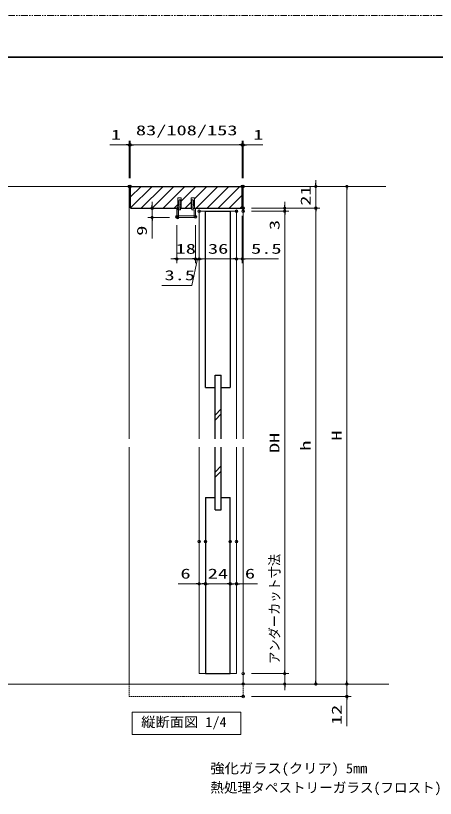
# Model space of a CAD drawing. Units: millimetres, scale not verified. Extents: x -1306 to 1306, y -607 to 607.
# Drawn here: x -787 to -382, y -161 to 594 of the extents above; entities that cross this region are included whole.
import ezdxf
from ezdxf.enums import TextEntityAlignment as Align

# ---------------------------------------------------------------- set-up
doc = ezdxf.new("R2010")
doc.units = ezdxf.units.MM
doc.header["$LTSCALE"] = 5
doc.header["$PDMODE"] = 32
doc.header["$PDSIZE"] = 2.5
doc.linetypes.add('USER1', pattern=[2.5, 1.25, -0.25, 0.25, -0.25, 0.25, -0.25])
doc.linetypes.add('USER2', pattern=[0.375, 0.25, -0.125])
for name, color, linetype, lineweight in [('0-1_線(黄)', 2, 'Continuous', 15), ('0-3_陰線', 4, 'USER1', 9), ('0-D_線(白)', 7, 'Continuous', 30), ('1-0_線(水)', 4, 'Continuous', 9), ('1-1_寸法線', 3, 'Continuous', 13), ('1-2_ハッチング', 6, 'Continuous', 9), ('1-4_DEFPOINTS', 7, 'Continuous', 5), ('1-5_点線(黄)', 2, 'USER2', 15), ('1-6_0', 3, 'Continuous', 25), ('1-7_図面枠', 7, 'Continuous', 35)]:
    doc.layers.add(name, color=color, linetype=linetype, lineweight=lineweight)
doc.styles.add('ＭＳ ゴシック', font='')
doc.styles.get('ＭＳ ゴシック').set_extended_font_data('MS Gothic')

# ---------------------------------------------------------------- blocks, each defined once
blk = doc.blocks.new('_DOT')
at = {"layer": '1-6_0'}
blk.add_line((-2.5, 0), (-5, 0), dxfattribs=at)
for points in [[(0, 0), (-2.5, 0), (-2.48, 0.313)], [(0, 0), (-2.48, -0.313), (-2.5, 0)], [(0, 0), (-2.48, 0.313), (-2.421, 0.622)], [(0, 0), (-2.421, -0.622), (-2.48, -0.313)], [(0, 0), (-2.421, 0.622), (-2.324, 0.92)], [(0, 0), (-2.324, -0.92), (-2.421, -0.622)], [(0, 0), (-2.324, 0.92), (-2.191, 1.204)], [(0, 0), (-2.191, -1.204), (-2.324, -0.92)], [(0, 0), (-2.191, 1.204), (-2.023, 1.469)], [(0, 0), (-2.023, -1.469), (-2.191, -1.204)], [(0, 0), (-2.023, 1.469), (-1.822, 1.711)], [(0, 0), (-1.822, -1.711), (-2.023, -1.469)], [(0, 0), (-1.822, 1.711), (-1.594, 1.926)], [(0, 0), (-1.594, -1.926), (-1.822, -1.711)], [(0, 0), (-1.594, 1.926), (-1.34, 2.111)], [(0, 0), (-1.34, -2.111), (-1.594, -1.926)], [(0, 0), (-1.34, 2.111), (-1.064, 2.262)], [(0, 0), (-1.064, -2.262), (-1.34, -2.111)], [(0, 0), (-1.064, 2.262), (-0.773, 2.378)], [(0, 0), (-0.773, -2.378), (-1.064, -2.262)], [(0, 0), (-0.773, 2.378), (-0.468, 2.456)], [(0, 0), (-0.468, -2.456), (-0.773, -2.378)], [(0, 0), (-0.468, 2.456), (-0.157, 2.495)], [(0, 0), (-0.157, -2.495), (-0.468, -2.456)], [(0, 0), (-0.157, 2.495), (0.157, 2.495)], [(0, 0), (0.157, -2.495), (-0.157, -2.495)], [(0, 0), (0.157, 2.495), (0.468, 2.456)], [(0, 0), (0.468, 2.456), (0.773, 2.378)], [(0, 0), (0.773, 2.378), (1.064, 2.262)], [(0, 0), (1.064, 2.262), (1.34, 2.111)], [(0, 0), (1.34, 2.111), (1.594, 1.926)], [(0, 0), (1.594, 1.926), (1.822, 1.711)], [(0, 0), (1.822, 1.711), (2.023, 1.469)], [(0, 0), (2.023, 1.469), (2.191, 1.204)], [(0, 0), (2.191, 1.204), (2.324, 0.92)], [(0, 0), (2.324, 0.92), (2.421, 0.622)], [(0, 0), (2.421, 0.622), (2.48, 0.313)], [(0, 0), (2.48, 0.313), (2.5, 0)], [(0, 0), (0.468, -2.456), (0.157, -2.495)], [(0, 0), (0.773, -2.378), (0.468, -2.456)], [(0, 0), (1.064, -2.262), (0.773, -2.378)], [(0, 0), (1.34, -2.111), (1.064, -2.262)], [(0, 0), (1.594, -1.926), (1.34, -2.111)], [(0, 0), (1.822, -1.711), (1.594, -1.926)], [(0, 0), (2.023, -1.469), (1.822, -1.711)], [(0, 0), (2.191, -1.204), (2.023, -1.469)], [(0, 0), (2.324, -0.92), (2.191, -1.204)], [(0, 0), (2.421, -0.622), (2.324, -0.92)], [(0, 0), (2.48, -0.313), (2.421, -0.622)], [(0, 0), (2.5, 0), (2.48, -0.313)]]:
    blk.add_solid(points, dxfattribs=at)

msp = doc.modelspace()

# ---------------------------------------------------------------- linework, layer by layer
at = {"layer": '0-1_線(黄)'}
for p, q in [((-1223.127, 429.285), (-429.884, 429.285)), ((-1223.127, -50.715), (-427.038, -50.715))]:
    msp.add_line(p, q, dxfattribs=at)
msp.add_lwpolyline([(-674.701, -77.72), (-569.859, -77.72), (-569.859, -99.554), (-674.701, -99.554)], close=True, dxfattribs=at)
at = {"layer": '0-3_陰線'}
msp.add_line((387.036, 594), (-1292.964, 594), dxfattribs=at)
at = {"layer": '0-D_線(白)'}
for p, q in [((-676.53, 429.285), (-676.53, 408.785)), ((-676.53, 429.285), (-568.53, 429.285)), ((-568.53, 408.785), (-568.53, 429.285)), ((-676.03, 408.285), (-676.53, 408.785)), ((-676.03, 408.285), (-630.53, 408.285)), ((-627.33, 408.285), (-617.73, 408.285)), ((-614.53, 408.285), (-569.03, 408.285)), ((-568.53, 408.785), (-569.03, 408.285)), ((-594.73, 185.866), (-594.73, 247.285)), ((-594.73, 247.285), (-588.73, 247.285)), ((-588.73, 185.866), (-588.73, 247.285)), ((-604.03, 235.285), (-594.73, 235.285)), ((-588.73, 235.285), (-580.03, 235.285)), ((-594.73, 117.285), (-594.73, 177.866)), ((-588.73, 117.285), (-588.73, 177.866)), ((-604.03, 129.285), (-594.73, 129.285)), ((-588.73, 129.285), (-580.03, 129.285)), ((-594.73, 117.285), (-588.73, 117.285))]:
    msp.add_line(p, q, dxfattribs=at)
for points in [[(-604.03, 235.285), (-604.03, 405.285), (-580.03, 405.285), (-580.03, 235.285)], [(-604.03, 129.285), (-604.03, -40.715), (-580.03, -40.715), (-580.03, 129.285)]]:
    msp.add_lwpolyline(points, dxfattribs=at)
at = {"layer": '1-0_線(水)'}
for p, q in [((-677.53, 429.285), (-677.53, 185.866)), ((-567.53, 429.285), (-567.53, 185.866)), ((-610.03, 405.285), (-574.03, 405.285)), ((-610.03, 185.866), (-610.03, 405.285)), ((-574.03, 185.866), (-574.03, 405.285)), ((-588.73, 214.755), (-594.73, 208.755)), ((-588.73, 209.755), (-594.73, 203.755)), ((-677.53, 177.866), (-677.53, -50.715)), ((-610.03, -40.715), (-610.03, 177.866)), ((-574.03, -40.715), (-574.03, 177.866)), ((-567.53, 177.866), (-567.53, -50.715)), ((-588.73, 159.695), (-594.73, 153.695)), ((-588.73, 154.695), (-594.73, 148.695)), ((-574.03, -40.715), (-610.03, -40.715))]:
    msp.add_line(p, q, dxfattribs=at)
at = {"layer": '1-1_寸法線'}
for p, q in [((-680.53, 469.285), (-696.411, 469.285)), ((-677.53, 437.285), (-677.53, 473.285)), ((-676.53, 469.285), (-677.53, 469.285)), ((-676.53, 437.285), (-676.53, 473.285)), ((-676.53, 437.285), (-676.53, 473.285)), ((-673.53, 469.285), (-571.53, 469.285)), ((-673.53, 469.285), (-670.53, 469.285)), ((-571.53, 469.285), (-574.53, 469.285)), ((-568.53, 437.285), (-568.53, 473.285)), ((-568.53, 437.285), (-568.53, 473.285)), ((-568.53, 469.285), (-567.53, 469.285)), ((-567.53, 437.285), (-567.53, 473.285)), ((-564.53, 469.285), (-548.649, 469.285)), ((-497.53, 432.285), (-497.53, 435.285)), ((-559.53, 429.285), (-463.53, 429.285)), ((-559.53, 429.285), (-493.53, 429.285)), ((-497.53, 429.285), (-497.53, 408.285)), ((-467.53, 426.285), (-467.53, -47.715)), ((-628.98, 416.289), (-630.08, 414.8)), ((-628.38, 416.289), (-628.98, 416.289)), ((-628.38, 416.289), (-627.28, 414.8)), ((-616.68, 416.289), (-617.78, 414.8)), ((-616.68, 416.289), (-616.08, 416.289)), ((-616.08, 416.289), (-614.98, 414.8)), ((-638.53, 408.285), (-659.53, 408.285)), ((-655.53, 411.285), (-655.53, 414.285)), ((-655.53, 408.285), (-655.53, 399.289)), ((-631.53, 407.985), (-631.53, 399.989)), ((-631.38, 407.985), (-631.38, 399.989)), ((-629.33, 407.983), (-631.224, 408.134)), ((-630.728, 408.225), (-631.218, 408.284)), ((-630.08, 414.8), (-629.33, 414.8)), ((-629.33, 414.3), (-630.08, 413.5)), ((-630.08, 413.5), (-629.33, 413.5)), ((-629.33, 413), (-630.08, 412.2)), ((-630.08, 412.2), (-629.33, 412.2)), ((-629.33, 411.7), (-630.08, 410.9)), ((-630.08, 410.9), (-629.33, 410.9)), ((-629.345, 410.9), (-629.345, 407.983)), ((-629.33, 414.8), (-629.33, 414.3)), ((-629.33, 413.5), (-629.33, 413)), ((-629.33, 412.2), (-629.33, 411.7)), ((-628.03, 414.8), (-628.03, 414.3)), ((-627.28, 414.8), (-628.03, 414.8)), ((-628.03, 414.3), (-627.28, 413.5)), ((-628.03, 413.5), (-628.03, 413)), ((-627.28, 413.5), (-628.03, 413.5)), ((-628.03, 413), (-627.28, 412.2)), ((-628.03, 412.2), (-628.03, 411.7)), ((-627.28, 412.2), (-628.03, 412.2)), ((-628.03, 411.7), (-627.28, 410.9)), ((-628.03, 410.9), (-628.03, 410.113)), ((-627.28, 410.9), (-628.03, 410.9)), ((-627.375, 409.297), (-628.03, 410.113)), ((-628.03, 409.297), (-628.03, 406.573)), ((-628.023, 409.297), (-627.375, 409.297)), ((-617.78, 414.8), (-617.03, 414.8)), ((-617.03, 414.3), (-617.78, 413.5)), ((-617.78, 413.5), (-617.03, 413.5)), ((-617.03, 413), (-617.78, 412.2)), ((-617.78, 412.2), (-617.03, 412.2)), ((-617.03, 411.7), (-617.78, 410.9)), ((-617.78, 410.9), (-617.03, 410.9)), ((-617.685, 409.297), (-617.03, 410.113)), ((-617.037, 409.297), (-617.685, 409.297)), ((-617.03, 414.8), (-617.03, 414.3)), ((-617.03, 413.5), (-617.03, 413)), ((-617.03, 412.2), (-617.03, 411.7)), ((-617.03, 410.9), (-617.03, 410.113)), ((-617.03, 409.297), (-617.03, 406.573)), ((-615.73, 414.8), (-615.73, 414.3)), ((-614.98, 414.8), (-615.73, 414.8)), ((-615.73, 414.3), (-614.98, 413.5)), ((-615.73, 413.5), (-615.73, 413)), ((-614.98, 413.5), (-615.73, 413.5)), ((-615.73, 413), (-614.98, 412.2)), ((-615.73, 412.2), (-615.73, 411.7)), ((-614.98, 412.2), (-615.73, 412.2)), ((-615.73, 411.7), (-614.98, 410.9)), ((-615.73, 410.9), (-615.73, 407.983)), ((-614.98, 410.9), (-615.73, 410.9)), ((-615.73, 407.983), (-613.836, 408.134)), ((-614.332, 408.225), (-613.842, 408.284)), ((-613.68, 407.985), (-613.68, 399.989)), ((-613.53, 407.985), (-613.53, 399.989)), ((-559.53, 408.285), (-493.53, 408.285)), ((-559.53, 408.285), (-493.53, 408.285)), ((-559.53, 408.285), (-523.53, 408.285)), ((-527.53, 411.285), (-527.53, 414.285)), ((-527.53, 408.285), (-527.53, 405.285)), ((-628.03, 406.578), (-630.03, 406.74)), ((-630.03, 406.74), (-630.03, 400.789)), ((-568.53, 400.785), (-568.53, 355.289)), ((-559.53, 405.285), (-523.53, 405.285)), ((-559.53, 405.285), (-523.53, 405.285)), ((-527.53, 402.285), (-527.53, 384.618)), ((-527.53, 402.285), (-527.53, -37.715)), ((-497.53, 405.285), (-497.53, 402.285)), ((-497.53, 405.285), (-497.53, -47.715)), ((-638.83, 399.289), (-659.53, 399.289)), ((-655.53, 396.289), (-655.53, 379.098)), ((-614.23, 399.439), (-630.83, 399.439)), ((-614.23, 399.289), (-630.83, 399.289)), ((-610.03, 397.285), (-610.03, 355.289)), ((-610.03, 397.285), (-610.03, 355.289)), ((-574.03, 397.285), (-574.03, 355.289)), ((-574.03, 397.285), (-574.03, 355.289)), ((-631.53, 391.985), (-631.53, 355.289)), ((-613.53, 391.985), (-613.53, 355.289)), ((-613.53, 391.985), (-613.53, 355.289)), ((-634.53, 359.289), (-637.53, 359.289)), ((-613.53, 359.289), (-631.53, 359.289)), ((-616.53, 359.289), (-619.53, 359.289)), ((-610.03, 359.289), (-613.53, 359.289)), ((-610.03, 359.289), (-613.53, 359.289)), ((-610.53, 359.289), (-607.53, 359.289)), ((-577.03, 359.289), (-607.03, 359.289)), ((-607.03, 359.289), (-604.03, 359.289)), ((-577.03, 359.289), (-580.03, 359.289)), ((-574.03, 359.289), (-568.53, 359.289)), ((-565.53, 359.289), (-533.578, 359.289)), ((-610.03, 78.656), (-610.03, 41.956)), ((-604.03, 78.656), (-604.03, 41.956)), ((-604.03, 78.656), (-604.03, 41.956)), ((-580.03, 78.656), (-580.03, 41.956)), ((-580.03, 78.656), (-580.03, 41.956)), ((-574.03, 78.656), (-574.03, 41.956)), ((-527.53, -37.715), (-527.53, 78.618)), ((-613.03, 45.956), (-630.22, 45.956)), ((-607.03, 45.956), (-610.03, 45.956)), ((-604.03, 45.956), (-610.03, 45.956)), ((-604.03, 45.956), (-580.03, 45.956)), ((-601.03, 45.956), (-598.03, 45.956)), ((-583.03, 45.956), (-586.03, 45.956)), ((-580.03, 45.956), (-574.03, 45.956)), ((-577.03, 45.956), (-574.03, 45.956)), ((-571.03, 45.956), (-553.839, 45.956)), ((-559.53, -40.715), (-523.53, -40.715)), ((-559.53, -40.715), (-523.53, -40.715)), ((-527.53, -50.715), (-527.53, -40.715)), ((-467.53, -47.715), (-467.53, -44.715)), ((-559.53, -50.715), (-463.53, -50.715)), ((-559.53, -50.715), (-493.53, -50.715)), ((-559.53, -50.715), (-463.53, -50.715)), ((-559.53, -50.715), (-523.53, -50.715)), ((-467.53, -50.715), (-467.53, -62.715)), ((-527.53, -53.715), (-527.53, -56.715)), ((-559.53, -62.715), (-463.53, -62.715)), ((-467.53, -65.715), (-467.53, -91.477))]:
    msp.add_line(p, q, dxfattribs=at)
for points in [[(-630.53, 408.285), (-630.53, 418.285), (-627.33, 418.285), (-627.33, 408.285)], [(-617.73, 408.285), (-617.73, 418.285), (-614.53, 418.285), (-614.53, 408.285)], [(-617.03, 406.573), (-615.03, 406.74), (-615.03, 400.789), (-630.03, 400.789)], [(-611.78, 359.289), (-617.144, 333.78), (-646.096, 333.78)]]:
    msp.add_lwpolyline(points, dxfattribs=at)
for centre, radius, start, end in [((-631.23, 407.985), 0.3, 87.72528, 180), ((-631.23, 407.985), 0.15, 87.72528, 180), ((-613.83, 407.985), 0.3, 0, 92.27472), ((-613.83, 407.985), 0.15, 0, 92.27472), ((-630.83, 399.989), 0.7, 180, 270), ((-630.83, 399.989), 0.55, 180, 270), ((-614.23, 399.989), 0.55, 270, 0), ((-614.23, 399.989), 0.7, 270, 0)]:
    msp.add_arc(centre, radius, start, end, dxfattribs=at)
at = {"layer": '1-2_ハッチング'}
for p, q in [((-676.53, 418.932), (-666.177, 429.285)), ((-676.3, 408.555), (-655.57, 429.285)), ((-665.964, 408.285), (-644.964, 429.285)), ((-655.357, 408.285), (-634.357, 429.285)), ((-644.751, 408.285), (-623.751, 429.285)), ((-627.33, 415.099), (-613.144, 429.285)), ((-614.53, 417.292), (-602.537, 429.285)), ((-612.931, 408.285), (-591.931, 429.285)), ((-602.324, 408.285), (-581.324, 429.285)), ((-591.718, 408.285), (-570.718, 429.285)), ((-581.111, 408.285), (-568.53, 420.866)), ((-634.144, 408.285), (-630.53, 411.899)), ((-623.537, 408.285), (-617.73, 414.092)), ((-570.504, 408.285), (-568.53, 410.259))]:
    msp.add_line(p, q, dxfattribs=at)
at = {"layer": '1-4_DEFPOINTS'}
for p in [(-676.53, 469.285), (-568.53, 469.285), (-677.53, 429.285), (-676.53, 429.285), (-568.53, 429.285), (-567.53, 429.285), (-567.53, 429.285), (-655.53, 408.285), (-630.53, 408.285), (-568.53, 408.785), (-567.53, 408.285), (-497.53, 408.285), (-631.53, 399.985), (-630.83, 399.289), (-613.53, 399.985), (-613.53, 399.985), (-610.03, 405.285), (-574.03, 405.285), (-567.53, 405.285), (-527.53, 405.285), (-631.53, 359.289), (-613.53, 359.289), (-610.03, 359.289), (-574.03, 359.289), (-610.03, 86.656), (-604.03, 86.656), (-580.03, 86.656), (-574.03, 86.656), (-604.03, 45.956), (-580.03, 45.956), (-574.03, 45.956), (-567.53, -40.715), (-527.53, -40.715), (-567.53, -50.715), (-527.53, -50.715), (-497.53, -50.715), (-467.53, -50.715), (-567.53, -62.715), (-467.53, -62.715)]:
    msp.add_point(p, dxfattribs=at)
at = {"layer": '1-5_点線(黄)'}
for p, q in [((-677.53, -50.715), (-677.53, -62.715)), ((-567.53, -50.715), (-567.53, -62.715)), ((-677.53, -62.715), (-567.53, -62.715))]:
    msp.add_line(p, q, dxfattribs=at)
at = {"layer": '1-7_図面枠'}
msp.add_lwpolyline([(-1252.964, -554), (347.036, -554), (347.036, 554), (-1252.964, 554)], close=True, dxfattribs=at)

# ---------------------------------------------------------------- block references
at = {"layer": '1-1_寸法線', "xscale": 0.6, "yscale": 0.6}
for p in [(-677.53, 469.285), (-568.53, 469.285), (-568.53, 469.285), (-631.53, 359.289), (-613.53, 359.289), (-574.03, 359.289), (-574.03, 359.289), (-610.03, 45.956), (-604.03, 45.956), (-580.03, 45.956)]:
    msp.add_blockref('_DOT', p, dxfattribs=at)
for p, rotation in [((-676.53, 469.285), 180), ((-676.53, 469.285), 180), ((-567.53, 469.285), 180), ((-497.53, 429.285), 270), ((-467.53, 429.285), 90), ((-655.53, 408.285), 270), ((-527.53, 408.285), 270), ((-497.53, 408.285), 90), ((-497.53, 408.285), 90), ((-655.53, 399.289), 90), ((-527.53, 405.285), 90), ((-527.53, 405.285), 90), ((-613.53, 359.289), 180), ((-610.03, 359.289), 180), ((-610.03, 359.289), 180), ((-568.53, 359.289), 180), ((-604.03, 45.956), 180), ((-580.03, 45.956), 180), ((-574.03, 45.956), 180), ((-527.53, -40.715), 270), ((-527.53, -40.715), 270), ((-527.53, -50.715), 90), ((-497.53, -50.715), 270), ((-467.53, -50.715), 270), ((-467.53, -50.715), 270), ((-467.53, -62.715), 90)]:
    msp.add_blockref('_DOT', p, dxfattribs=dict(at, rotation=rotation))

# ---------------------------------------------------------------- texts
at = {"layer": '0-1_線(黄)', "style": 'ＭＳ ゴシック', "width": 1.05}
msp.add_text('縦断面図 1/4', height=9.604, dxfattribs=at).set_placement((-666.007, -95.098), align=Align.BOTTOM_LEFT)
at = {"layer": '1-1_寸法線', "style": 'ＭＳ ゴシック'}
for s, height, width, p in [('1', 9.604, 1.5, (-695.268, 471.434)), ('83/108/153', 9.604, 1.5, (-671.101, 475.72)), ('1', 9.604, 1.5, (-557.887, 471.434)), ('18', 9.604, 1.5, (-632.768, 361.438)), ('36', 9.604, 1.5, (-601.554, 361.438)), ('5.5', 9.604, 1.5, (-559.959, 361.438)), ('3.5', 9.604, 1.5, (-643.525, 335.93)), ('6', 9.604, 1.5, (-628.125, 48.106)), ('24', 9.604, 1.5, (-601.792, 48.106)), ('6', 9.604, 1.5, (-565.935, 48.106)), ('強化ガラス(クリア) 5mm', 9.621, 1.05, (-599.282, -139.75))]:
    msp.add_text(s, height=height, dxfattribs=dict(at, width=width)).set_placement(p, align=Align.BOTTOM_LEFT)
for s, width, p in [('21', 1.5, (-499.68, 410.689)), ('3', 1.5, (-529.68, 387.189)), ('9', 1.5, (-657.68, 381.67)), ('DH', 1.5, (-529.68, 172.046)), ('H', 1.5, (-469.68, 184.046)), ('h', 1.5, (-499.68, 174.261)), ('アンダーカット寸法', 0.9, (-529.68, -31.304)), ('12', 1.5, (-469.68, -90.334))]:
    msp.add_text(s, height=9.604, rotation=90, dxfattribs=dict(at, width=width)).set_placement(p, align=Align.BOTTOM_LEFT)
msp.add_text('熱処理タペストリーガラス(フロスト) 5mm', height=9.621, dxfattribs=at).set_placement((-599.282, -158.322), align=Align.BOTTOM_LEFT)

doc.saveas('drawing.dxf')
